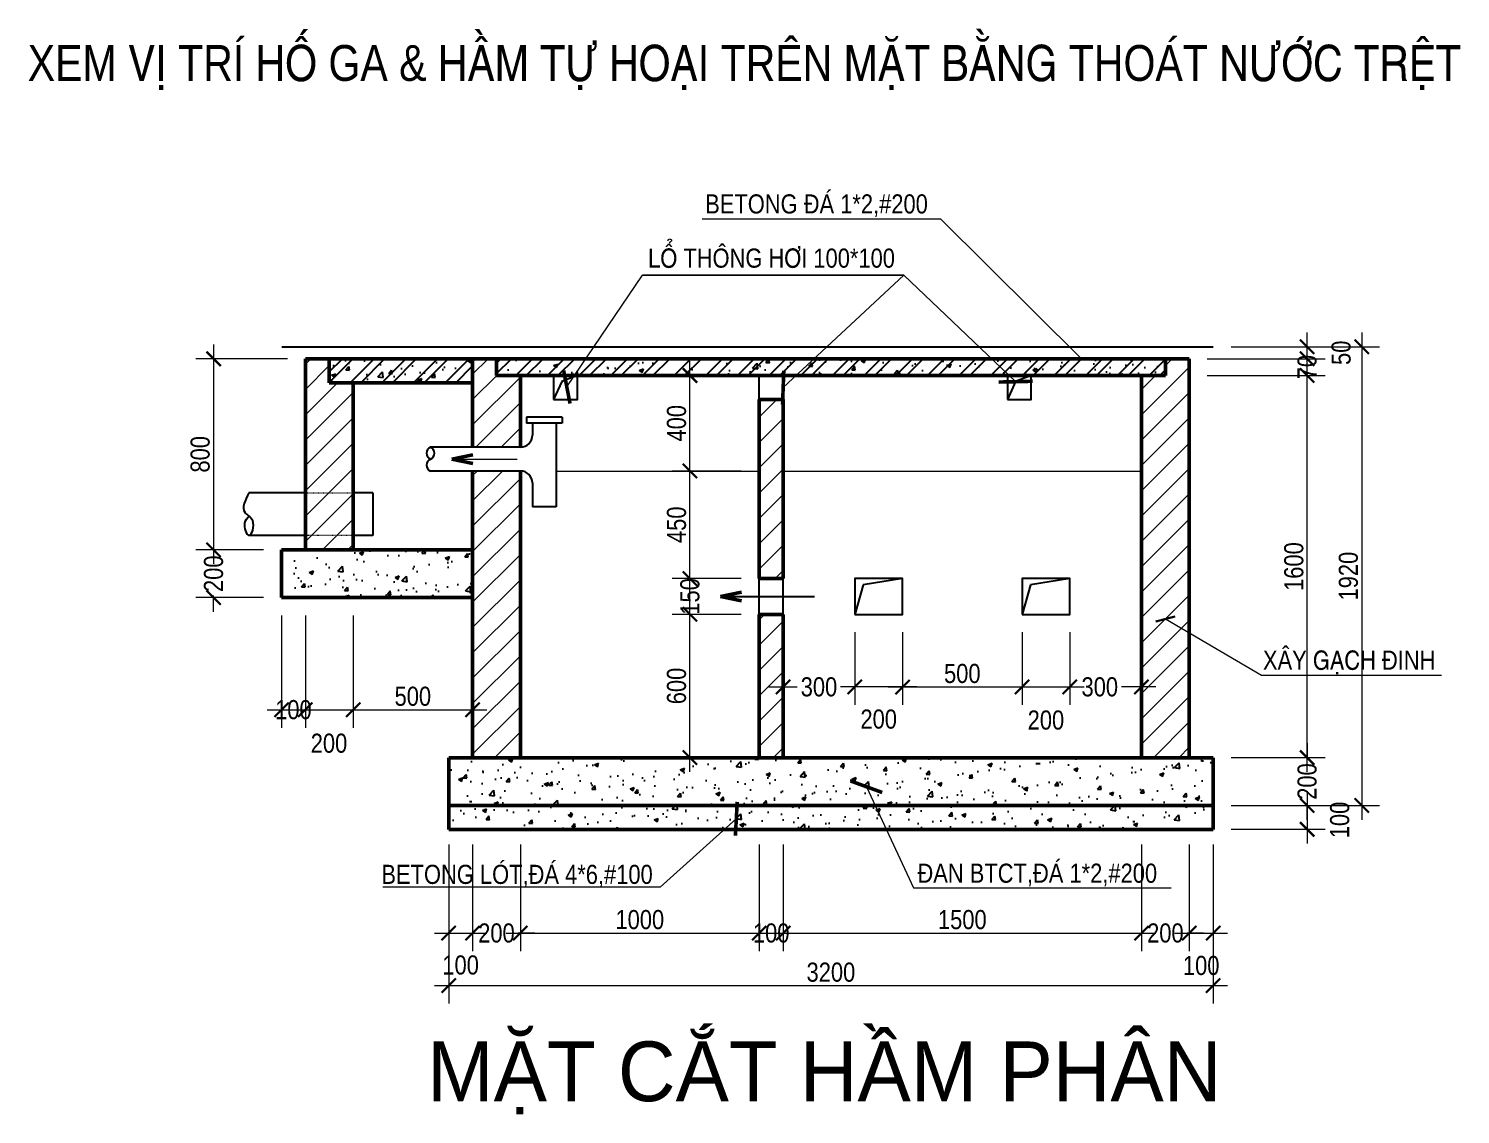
# Model space of a CAD drawing. Header units: millimetres. Extents: x -37049 to 129367, y 25385 to 90033.
# Drawn here: x 30429 to 42415, y 66324 to 75415 of the extents above; entities that cross this region are included whole.
import ezdxf
from ezdxf.enums import TextEntityAlignment as Align

# ---------------------------------------------------------------- set-up
doc = ezdxf.new("R2010")
doc.units = ezdxf.units.MM
doc.header["$MEASUREMENT"] = 0
doc.linetypes.add('ACAD_ISO03W100', pattern=[30, 12, -18])
for name, color, linetype, lineweight in [('DUONGDAN', 8, 'Continuous', 9), ('NKHUAT1', 54, 'ACAD_ISO03W100', 15), ('NKT', 9, 'Continuous', 0), ('NMANH1', 45, 'Continuous', 9), ('NMANH3', 25, 'Continuous', 9), ('NTHAY2', 51, 'Continuous', 25), ('NTHAY3', 41, 'Continuous', 25), ('Ntuong2', 150, 'Continuous', 50)]:
    doc.layers.add(name, color=color, linetype=linetype, lineweight=lineweight)
doc.layers.add('NCHU', color=70, linetype='Continuous')
doc.styles.add('AVO', font='vhelvcn.ttf')
doc.styles.add('FRANKO', font='vfranko.ttf', dxfattribs={"height": 500})
doc.dimstyles.new('50', dxfattribs={"dimtxt": 160, "dimasz": 120, "dimexe": 150, "dimexo": 150, "dimgap": 30, "dimtad": 1, "dimdec": 0, "dimlfac": 0.5, "dimzin": 0, "dimdsep": 46, "dimtxsty": 'AVO', "dimblk": 'ARCHTICK', "dimcen": -2, "dimdle": 120, "dimclrd": 256, "dimclre": 256, "dimclrt": 1, "dimadec": 0, "dimazin": 0, "dimtfac": 1, "dimtdec": 0, "dimtix": 1, "dimtmove": 2, "dimatfit": 3, "dimldrblk": 'ARCHTICK', "dimfxl": 0, "dimtolj": 1, "dimtzin": 0, "dimlwd": 0, "dimlwe": 0, "dimarcsym": 0})
pattern_1 = [(50, (37492.55, 77352.94), (358.63, -31.376), [37.5, -412.5]), (355, (37492.55, 77352.94), (-69.376, 376.096), [30, -330]), (100.4514, (37522.44, 77350.32), (289.255, 344.72), [31.87, -350.571]), (46.184, (37492.55, 77452.94), (533.62, -82.76), [56.25, -618.75]), (96.6356, (37537, 77446.04), (467.33, 487.06), [47.805, -525.856]), (351.184, (37492.55, 77452.94), (467.33, 487.06), [45, -495]), (21, (37542.55, 77427.94), (298.4535, -201.3094), [37.5, -412.5]), (326, (37542.55, 77427.94), (121.658, 362.575), [30, -330]), (71.4514, (37567.42, 77411.16), (420.111, 161.265), [31.87, -350.571]), (37.5, (37492.55, 77352.94), (6.08, 166.447), [0, -326, 0, -335, 0, -331.25]), (7.5, (37492.55, 77352.94), (131.5348, 197.206), [0, -191, 0, -318.5, 0, -126.25]), (327.5, (37381.05, 77352.94), (266.9112, -11.2774), [0, -125, 0, -390, 0, -517.5]), (317.5, (37331.05, 77352.94), (291.593, 50.0525), [0, -162.5, 0, -259, 0, -367.5])]
pattern_2 = [(45, (37492.55, 77352.94), (-132.5825, 132.5825), []), (45, (37580.94, 77352.94), (-132.5825, 132.5825), [])]
pattern_3 = [(45, (37492.55, 77352.94), (-106.066, 106.066), [])]

# ---------------------------------------------------------------- blocks, each defined once
blk = doc.blocks.new('_ARCHTICK')
at = {"color": 0, "linetype": 'ByBlock', "const_width": 0.15}
blk.add_lwpolyline([(-0.5, -0.5), (0.5, 0.5)], dxfattribs=at)
blk = doc.blocks.new('*D130')
at = {"layer": 'DEFPOINTS', "color": 0}
for p in [(33945, 68733), (40345, 68733), (40345, 67402)]:
    blk.add_point(p, dxfattribs=at)
at = {"layer": 'NKT', "lineweight": 0}
for p, q in [((33945, 68583), (33945, 67252)), ((40345, 68583), (40345, 67252)), ((33825, 67402), (40465, 67402))]:
    blk.add_line(p, q, dxfattribs=at)
at = {"layer": 'NKT', "lineweight": 0, "xscale": 120, "yscale": 120, "zscale": 120, "rotation": 180}
blk.add_blockref('_ARCHTICK', (33945, 67402), dxfattribs=at)
at = {"layer": 'NKT', "lineweight": 0, "xscale": 120, "yscale": 120, "zscale": 120}
blk.add_blockref('_ARCHTICK', (40345, 67402), dxfattribs=at)
at = {"layer": 'NKT', "color": 1, "insert": (37145, 67514), "char_height": 160, "attachment_point": 5, "style": 'AVO'}
blk.add_mtext('\\A1;3200', dxfattribs=at)
blk = doc.blocks.new('*D131')
at = {"layer": 'DEFPOINTS', "color": 0}
for p in [(37345, 70511), (37745, 70511), (37345, 69903)]:
    blk.add_point(p, dxfattribs=at)
at = {"layer": 'NKT', "lineweight": 0}
for p, q in [((37345, 70361), (37345, 69753)), ((37745, 70361), (37745, 69753)), ((37865, 69903), (37225, 69903))]:
    blk.add_line(p, q, dxfattribs=at)
at = {"layer": 'NKT', "lineweight": 0, "xscale": 120, "yscale": 120, "zscale": 120, "rotation": 180}
blk.add_blockref('_ARCHTICK', (37345, 69903), dxfattribs=at)
at = {"layer": 'NKT', "lineweight": 0, "xscale": 120, "yscale": 120, "zscale": 120}
blk.add_blockref('_ARCHTICK', (37745, 69903), dxfattribs=at)
at = {"layer": 'NKT', "color": 1, "insert": (37545, 69633), "char_height": 160, "attachment_point": 5, "style": 'AVO'}
blk.add_mtext('\\A1;200', dxfattribs=at)
blk = doc.blocks.new('*D132')
at = {"layer": 'DEFPOINTS', "color": 0}
for p in [(36745, 68733), (39745, 68733), (39745, 67842)]:
    blk.add_point(p, dxfattribs=at)
at = {"layer": 'NKT', "lineweight": 0}
for p, q in [((36745, 68583), (36745, 67692)), ((39745, 68583), (39745, 67692)), ((36625, 67842), (39865, 67842))]:
    blk.add_line(p, q, dxfattribs=at)
at = {"layer": 'NKT', "lineweight": 0, "xscale": 120, "yscale": 120, "zscale": 120, "rotation": 180}
blk.add_blockref('_ARCHTICK', (36745, 67842), dxfattribs=at)
at = {"layer": 'NKT', "lineweight": 0, "xscale": 120, "yscale": 120, "zscale": 120}
blk.add_blockref('_ARCHTICK', (39745, 67842), dxfattribs=at)
at = {"layer": 'NKT', "color": 1, "insert": (38245, 67954), "char_height": 160, "attachment_point": 5, "style": 'AVO'}
blk.add_mtext('\\A1;1500', dxfattribs=at)
blk = doc.blocks.new('*D133')
at = {"layer": 'DEFPOINTS', "color": 0}
for p in [(37745, 70511), (38745, 70511), (38745, 69903)]:
    blk.add_point(p, dxfattribs=at)
at = {"layer": 'NKT', "lineweight": 0}
for p, q in [((37745, 70361), (37745, 69753)), ((38745, 70361), (38745, 69753)), ((37625, 69903), (38865, 69903))]:
    blk.add_line(p, q, dxfattribs=at)
at = {"layer": 'NKT', "lineweight": 0, "xscale": 120, "yscale": 120, "zscale": 120, "rotation": 180}
blk.add_blockref('_ARCHTICK', (37745, 69903), dxfattribs=at)
at = {"layer": 'NKT', "lineweight": 0, "xscale": 120, "yscale": 120, "zscale": 120}
blk.add_blockref('_ARCHTICK', (38745, 69903), dxfattribs=at)
at = {"layer": 'NKT', "color": 1, "insert": (38245, 70015), "char_height": 160, "attachment_point": 5, "style": 'AVO'}
blk.add_mtext('\\A1;500', dxfattribs=at)
blk = doc.blocks.new('*D93')
at = {"layer": 'DEFPOINTS', "color": 0}
for p in [(35965, 70811), (36545, 70811), (36545, 70511)]:
    blk.add_point(p, dxfattribs=at)
at = {"layer": 'NKT', "lineweight": 0}
for p, q in [((35965, 70391), (35965, 70931)), ((36395, 70811), (35815, 70811)), ((36395, 70511), (35815, 70511))]:
    blk.add_line(p, q, dxfattribs=at)
at = {"layer": 'NKT', "lineweight": 0, "xscale": 120, "yscale": 120, "zscale": 120}
for p, rotation in [((35965, 70811), 90), ((35965, 70511), 270)]:
    blk.add_blockref('_ARCHTICK', p, dxfattribs=dict(at, rotation=rotation))
at = {"layer": 'NKT', "color": 1, "insert": (35965, 70661), "char_height": 160, "attachment_point": 5, "rotation": 90, "style": 'AVO'}
blk.add_mtext('\\A1;150', dxfattribs=at)
blk = doc.blocks.new('*D94')
at = {"layer": 'DEFPOINTS', "color": 0}
for p in [(32545, 71051), (31977, 70651), (32545, 70651)]:
    blk.add_point(p, dxfattribs=at)
at = {"layer": 'NKT', "lineweight": 0}
for p, q in [((31977, 71171), (31977, 71033)), ((32395, 71051), (31827, 71051)), ((32395, 70651), (31827, 70651)), ((31977, 70531), (31977, 70669))]:
    blk.add_line(p, q, dxfattribs=at)
at = {"layer": 'NKT', "lineweight": 0, "xscale": 120, "yscale": 120, "zscale": 120}
for p, rotation in [((31977, 71051), 90), ((31977, 70651), 270)]:
    blk.add_blockref('_ARCHTICK', p, dxfattribs=dict(at, rotation=rotation))
at = {"layer": 'NKT', "color": 1, "insert": (31977, 70851), "char_height": 160, "attachment_point": 5, "rotation": 90, "style": 'AVO'}
blk.add_mtext('\\A1;200', dxfattribs=at)
blk = doc.blocks.new('*D95')
at = {"layer": 'DEFPOINTS', "color": 0}
for p in [(35965, 70511), (36545, 70511), (36545, 69311)]:
    blk.add_point(p, dxfattribs=at)
at = {"layer": 'NKT', "lineweight": 0}
for p, q in [((35965, 69191), (35965, 70631)), ((36395, 70511), (35815, 70511)), ((36395, 69311), (35815, 69311))]:
    blk.add_line(p, q, dxfattribs=at)
at = {"layer": 'NKT', "lineweight": 0, "xscale": 120, "yscale": 120, "zscale": 120}
for p, rotation in [((35965, 70511), 90), ((35965, 69311), 270)]:
    blk.add_blockref('_ARCHTICK', p, dxfattribs=dict(at, rotation=rotation))
at = {"layer": 'NKT', "color": 1, "insert": (35853, 69911), "char_height": 160, "attachment_point": 5, "rotation": 90, "style": 'AVO'}
blk.add_mtext('\\A1;600', dxfattribs=at)
blk = doc.blocks.new('*D96')
at = {"layer": 'DEFPOINTS', "color": 0}
for p in [(33145, 70651), (34145, 69983), (34145, 69712)]:
    blk.add_point(p, dxfattribs=at)
at = {"layer": 'NKT', "lineweight": 0}
for p, q in [((33145, 70501), (33145, 69562)), ((34145, 69833), (34145, 69562)), ((33025, 69712), (34265, 69712))]:
    blk.add_line(p, q, dxfattribs=at)
at = {"layer": 'NKT', "lineweight": 0, "xscale": 120, "yscale": 120, "zscale": 120, "rotation": 180}
blk.add_blockref('_ARCHTICK', (33145, 69712), dxfattribs=at)
at = {"layer": 'NKT', "lineweight": 0, "xscale": 120, "yscale": 120, "zscale": 120}
blk.add_blockref('_ARCHTICK', (34145, 69712), dxfattribs=at)
at = {"layer": 'NKT', "color": 1, "insert": (33645, 69824), "char_height": 160, "attachment_point": 5, "style": 'AVO'}
blk.add_mtext('\\A1;500', dxfattribs=at)
blk = doc.blocks.new('*D97')
at = {"layer": 'DEFPOINTS', "color": 0}
for p in [(32545, 70651), (32745, 70651), (32745, 69712)]:
    blk.add_point(p, dxfattribs=at)
at = {"layer": 'NKT', "lineweight": 0}
for p, q in [((32545, 70501), (32545, 69562)), ((32745, 70501), (32745, 69562)), ((32425, 69712), (32865, 69712))]:
    blk.add_line(p, q, dxfattribs=at)
at = {"layer": 'NKT', "lineweight": 0, "xscale": 120, "yscale": 120, "zscale": 120, "rotation": 180}
blk.add_blockref('_ARCHTICK', (32545, 69712), dxfattribs=at)
at = {"layer": 'NKT', "lineweight": 0, "xscale": 120, "yscale": 120, "zscale": 120}
blk.add_blockref('_ARCHTICK', (32745, 69712), dxfattribs=at)
at = {"layer": 'NKT', "color": 1, "insert": (32645, 69712), "char_height": 160, "attachment_point": 5, "style": 'AVO'}
blk.add_mtext('\\A1;100', dxfattribs=at)
blk = doc.blocks.new('*D98')
at = {"layer": 'DEFPOINTS', "color": 0}
for p in [(32745, 70651), (33145, 70651), (33145, 69712)]:
    blk.add_point(p, dxfattribs=at)
at = {"layer": 'NKT', "lineweight": 0}
for p, q in [((32745, 70501), (32745, 69562)), ((33145, 70501), (33145, 69562)), ((32625, 69712), (33265, 69712))]:
    blk.add_line(p, q, dxfattribs=at)
at = {"layer": 'NKT', "lineweight": 0, "xscale": 120, "yscale": 120, "zscale": 120, "rotation": 180}
blk.add_blockref('_ARCHTICK', (32745, 69712), dxfattribs=at)
at = {"layer": 'NKT', "lineweight": 0, "xscale": 120, "yscale": 120, "zscale": 120}
blk.add_blockref('_ARCHTICK', (33145, 69712), dxfattribs=at)
at = {"layer": 'NKT', "color": 1, "insert": (32943, 69431), "char_height": 160, "attachment_point": 5, "style": 'AVO'}
blk.add_mtext('\\A1;200', dxfattribs=at)
blk = doc.blocks.new('*D99')
at = {"layer": 'DEFPOINTS', "color": 0}
for p in [(34545, 68733), (36545, 68733), (36545, 67842)]:
    blk.add_point(p, dxfattribs=at)
at = {"layer": 'NKT', "lineweight": 0}
for p, q in [((34545, 68583), (34545, 67692)), ((36545, 68583), (36545, 67692)), ((34425, 67842), (36665, 67842))]:
    blk.add_line(p, q, dxfattribs=at)
at = {"layer": 'NKT', "lineweight": 0, "xscale": 120, "yscale": 120, "zscale": 120, "rotation": 180}
blk.add_blockref('_ARCHTICK', (34545, 67842), dxfattribs=at)
at = {"layer": 'NKT', "lineweight": 0, "xscale": 120, "yscale": 120, "zscale": 120}
blk.add_blockref('_ARCHTICK', (36545, 67842), dxfattribs=at)
at = {"layer": 'NKT', "color": 1, "insert": (35545, 67954), "char_height": 160, "attachment_point": 5, "style": 'AVO'}
blk.add_mtext('\\A1;1000', dxfattribs=at)
blk = doc.blocks.new('*D100')
at = {"layer": 'DEFPOINTS', "color": 0}
for p in [(34145, 68733), (34545, 68733), (34545, 67842)]:
    blk.add_point(p, dxfattribs=at)
at = {"layer": 'NKT', "lineweight": 0}
for p, q in [((34145, 68583), (34145, 67692)), ((34545, 68583), (34545, 67692)), ((34025, 67842), (34164, 67842)), ((34665, 67842), (34527, 67842))]:
    blk.add_line(p, q, dxfattribs=at)
at = {"layer": 'NKT', "lineweight": 0, "xscale": 120, "yscale": 120, "zscale": 120, "rotation": 180}
blk.add_blockref('_ARCHTICK', (34145, 67842), dxfattribs=at)
at = {"layer": 'NKT', "lineweight": 0, "xscale": 120, "yscale": 120, "zscale": 120}
blk.add_blockref('_ARCHTICK', (34545, 67842), dxfattribs=at)
at = {"layer": 'NKT', "color": 1, "insert": (34345, 67842), "char_height": 160, "attachment_point": 5, "style": 'AVO'}
blk.add_mtext('\\A1;200', dxfattribs=at)
blk = doc.blocks.new('*D101')
at = {"layer": 'DEFPOINTS', "color": 0}
for p in [(33945, 68733), (34145, 68733), (34145, 67842)]:
    blk.add_point(p, dxfattribs=at)
at = {"layer": 'NKT', "lineweight": 0}
for p, q in [((33945, 68583), (33945, 67692)), ((34145, 68583), (34145, 67692)), ((33825, 67842), (34265, 67842))]:
    blk.add_line(p, q, dxfattribs=at)
at = {"layer": 'NKT', "lineweight": 0, "xscale": 120, "yscale": 120, "zscale": 120, "rotation": 180}
blk.add_blockref('_ARCHTICK', (33945, 67842), dxfattribs=at)
at = {"layer": 'NKT', "lineweight": 0, "xscale": 120, "yscale": 120, "zscale": 120}
blk.add_blockref('_ARCHTICK', (34145, 67842), dxfattribs=at)
at = {"layer": 'NKT', "color": 1, "insert": (34045, 67574), "char_height": 160, "attachment_point": 5, "style": 'AVO'}
blk.add_mtext('\\A1;100', dxfattribs=at)
blk = doc.blocks.new('*D102')
at = {"layer": 'DEFPOINTS', "color": 0}
for p in [(36545, 68733), (36745, 68733), (36745, 67842)]:
    blk.add_point(p, dxfattribs=at)
at = {"layer": 'NKT', "lineweight": 0}
for p, q in [((36545, 68583), (36545, 67692)), ((36745, 68583), (36745, 67692)), ((36425, 67842), (36865, 67842))]:
    blk.add_line(p, q, dxfattribs=at)
at = {"layer": 'NKT', "lineweight": 0, "xscale": 120, "yscale": 120, "zscale": 120, "rotation": 180}
blk.add_blockref('_ARCHTICK', (36545, 67842), dxfattribs=at)
at = {"layer": 'NKT', "lineweight": 0, "xscale": 120, "yscale": 120, "zscale": 120}
blk.add_blockref('_ARCHTICK', (36745, 67842), dxfattribs=at)
at = {"layer": 'NKT', "color": 1, "insert": (36645, 67842), "char_height": 160, "attachment_point": 5, "style": 'AVO'}
blk.add_mtext('\\A1;100', dxfattribs=at)
blk = doc.blocks.new('*D103')
at = {"layer": 'DEFPOINTS', "color": 0}
for p in [(36745, 70511), (37345, 70511), (36745, 69903)]:
    blk.add_point(p, dxfattribs=at)
at = {"layer": 'NKT', "lineweight": 0}
for p, q in [((36745, 70361), (36745, 69753)), ((37345, 70361), (37345, 69753)), ((36625, 69903), (36863, 69903)), ((37465, 69903), (37228, 69903))]:
    blk.add_line(p, q, dxfattribs=at)
at = {"layer": 'NKT', "lineweight": 0, "xscale": 120, "yscale": 120, "zscale": 120, "rotation": 180}
blk.add_blockref('_ARCHTICK', (36745, 69903), dxfattribs=at)
at = {"layer": 'NKT', "lineweight": 0, "xscale": 120, "yscale": 120, "zscale": 120}
blk.add_blockref('_ARCHTICK', (37345, 69903), dxfattribs=at)
at = {"layer": 'NKT', "color": 1, "insert": (37045, 69903), "char_height": 160, "attachment_point": 5, "style": 'AVO'}
blk.add_mtext('\\A1;300', dxfattribs=at)
blk = doc.blocks.new('*D104')
at = {"layer": 'DEFPOINTS', "color": 0}
for p in [(32745, 72651), (31977, 71051), (32545, 71051)]:
    blk.add_point(p, dxfattribs=at)
at = {"layer": 'NKT', "lineweight": 0}
for p, q in [((31977, 72771), (31977, 70931)), ((32595, 72651), (31827, 72651)), ((32395, 71051), (31827, 71051))]:
    blk.add_line(p, q, dxfattribs=at)
at = {"layer": 'NKT', "lineweight": 0, "xscale": 120, "yscale": 120, "zscale": 120}
for p, rotation in [((31977, 72651), 90), ((31977, 71051), 270)]:
    blk.add_blockref('_ARCHTICK', p, dxfattribs=dict(at, rotation=rotation))
at = {"layer": 'NKT', "color": 1, "insert": (31865, 71851), "char_height": 160, "attachment_point": 5, "rotation": 90, "style": 'AVO'}
blk.add_mtext('\\A1;800', dxfattribs=at)
blk = doc.blocks.new('*D105')
at = {"layer": 'DEFPOINTS', "color": 0}
for p in [(35965, 72511), (36545, 72511), (36545, 71711)]:
    blk.add_point(p, dxfattribs=at)
at = {"layer": 'NKT', "lineweight": 0}
for p, q in [((35965, 71591), (35965, 72631)), ((36395, 72511), (35815, 72511)), ((36395, 71711), (35815, 71711))]:
    blk.add_line(p, q, dxfattribs=at)
at = {"layer": 'NKT', "lineweight": 0, "xscale": 120, "yscale": 120, "zscale": 120}
for p, rotation in [((35965, 72511), 90), ((35965, 71711), 270)]:
    blk.add_blockref('_ARCHTICK', p, dxfattribs=dict(at, rotation=rotation))
at = {"layer": 'NKT', "color": 1, "insert": (35853, 72111), "char_height": 160, "attachment_point": 5, "rotation": 90, "style": 'AVO'}
blk.add_mtext('\\A1;400', dxfattribs=at)
blk = doc.blocks.new('*D106')
at = {"layer": 'DEFPOINTS', "color": 0}
for p in [(35965, 71711), (36545, 71711), (36545, 70811)]:
    blk.add_point(p, dxfattribs=at)
at = {"layer": 'NKT', "lineweight": 0}
for p, q in [((35965, 70691), (35965, 71831)), ((36395, 71711), (35815, 71711)), ((36395, 70811), (35815, 70811))]:
    blk.add_line(p, q, dxfattribs=at)
at = {"layer": 'NKT', "lineweight": 0, "xscale": 120, "yscale": 120, "zscale": 120}
for p, rotation in [((35965, 71711), 90), ((35965, 70811), 270)]:
    blk.add_blockref('_ARCHTICK', p, dxfattribs=dict(at, rotation=rotation))
at = {"layer": 'NKT', "color": 1, "insert": (35853, 71261), "char_height": 160, "attachment_point": 5, "rotation": 90, "style": 'AVO'}
blk.add_mtext('\\A1;450', dxfattribs=at)
blk = doc.blocks.new('*D117')
at = {"layer": 'DEFPOINTS', "color": 0}
for p in [(40345, 72751), (40345, 68911), (41589, 68911)]:
    blk.add_point(p, dxfattribs=at)
at = {"layer": 'NKT', "lineweight": 0}
for p, q in [((41589, 72871), (41589, 68791)), ((40495, 72751), (41739, 72751)), ((40495, 68911), (41739, 68911))]:
    blk.add_line(p, q, dxfattribs=at)
at = {"layer": 'NKT', "lineweight": 0, "xscale": 120, "yscale": 120, "zscale": 120}
for p, rotation in [((41589, 72751), 90), ((41589, 68911), 270)]:
    blk.add_blockref('_ARCHTICK', p, dxfattribs=dict(at, rotation=rotation))
at = {"layer": 'NKT', "color": 1, "insert": (41478, 70831), "char_height": 160, "attachment_point": 5, "rotation": 90, "style": 'AVO'}
blk.add_mtext('\\A1;1920', dxfattribs=at)
blk = doc.blocks.new('*D118')
at = {"layer": 'DEFPOINTS', "color": 0}
for p in [(40145, 72511), (41132, 72511), (40345, 69311)]:
    blk.add_point(p, dxfattribs=at)
at = {"layer": 'NKT', "lineweight": 0}
for p, q in [((41132, 69191), (41132, 72631)), ((40295, 72511), (41282, 72511)), ((40495, 69311), (41282, 69311))]:
    blk.add_line(p, q, dxfattribs=at)
at = {"layer": 'NKT', "lineweight": 0, "xscale": 120, "yscale": 120, "zscale": 120}
for p, rotation in [((41132, 72511), 90), ((41132, 69311), 270)]:
    blk.add_blockref('_ARCHTICK', p, dxfattribs=dict(at, rotation=rotation))
at = {"layer": 'NKT', "color": 1, "insert": (41021, 70911), "char_height": 160, "attachment_point": 5, "rotation": 90, "style": 'AVO'}
blk.add_mtext('\\A1;1600', dxfattribs=at)
blk = doc.blocks.new('*D121')
at = {"layer": 'DEFPOINTS', "color": 0}
for p in [(39745, 68733), (40145, 68733), (40145, 67842)]:
    blk.add_point(p, dxfattribs=at)
at = {"layer": 'NKT', "lineweight": 0}
for p, q in [((39745, 68583), (39745, 67692)), ((40145, 68583), (40145, 67692)), ((39625, 67842), (39764, 67842)), ((40265, 67842), (40127, 67842))]:
    blk.add_line(p, q, dxfattribs=at)
at = {"layer": 'NKT', "lineweight": 0, "xscale": 120, "yscale": 120, "zscale": 120, "rotation": 180}
blk.add_blockref('_ARCHTICK', (39745, 67842), dxfattribs=at)
at = {"layer": 'NKT', "lineweight": 0, "xscale": 120, "yscale": 120, "zscale": 120}
blk.add_blockref('_ARCHTICK', (40145, 67842), dxfattribs=at)
at = {"layer": 'NKT', "color": 1, "insert": (39945, 67842), "char_height": 160, "attachment_point": 5, "style": 'AVO'}
blk.add_mtext('\\A1;200', dxfattribs=at)
blk = doc.blocks.new('*D122')
at = {"layer": 'DEFPOINTS', "color": 0}
for p in [(40145, 68733), (40345, 68733), (40345, 67842)]:
    blk.add_point(p, dxfattribs=at)
at = {"layer": 'NKT', "lineweight": 0}
for p, q in [((40145, 68583), (40145, 67692)), ((40345, 68583), (40345, 67692)), ((40025, 67842), (40465, 67842))]:
    blk.add_line(p, q, dxfattribs=at)
at = {"layer": 'NKT', "lineweight": 0, "xscale": 120, "yscale": 120, "zscale": 120, "rotation": 180}
blk.add_blockref('_ARCHTICK', (40145, 67842), dxfattribs=at)
at = {"layer": 'NKT', "lineweight": 0, "xscale": 120, "yscale": 120, "zscale": 120}
blk.add_blockref('_ARCHTICK', (40345, 67842), dxfattribs=at)
at = {"layer": 'NKT', "color": 1, "insert": (40245, 67570), "char_height": 160, "attachment_point": 5, "style": 'AVO'}
blk.add_mtext('\\A1;100', dxfattribs=at)
blk = doc.blocks.new('*D123')
at = {"layer": 'DEFPOINTS', "color": 0}
for p in [(38745, 70511), (39145, 70511), (39145, 69903)]:
    blk.add_point(p, dxfattribs=at)
at = {"layer": 'NKT', "lineweight": 0}
for p, q in [((38745, 70361), (38745, 69753)), ((39145, 70361), (39145, 69753)), ((38625, 69903), (39265, 69903))]:
    blk.add_line(p, q, dxfattribs=at)
at = {"layer": 'NKT', "lineweight": 0, "xscale": 120, "yscale": 120, "zscale": 120, "rotation": 180}
blk.add_blockref('_ARCHTICK', (38745, 69903), dxfattribs=at)
at = {"layer": 'NKT', "lineweight": 0, "xscale": 120, "yscale": 120, "zscale": 120}
blk.add_blockref('_ARCHTICK', (39145, 69903), dxfattribs=at)
at = {"layer": 'NKT', "color": 1, "insert": (38945, 69625), "char_height": 160, "attachment_point": 5, "style": 'AVO'}
blk.add_mtext('\\A1;200', dxfattribs=at)
blk = doc.blocks.new('*D124')
at = {"layer": 'DEFPOINTS', "color": 0}
for p in [(39145, 70511), (39745, 70511), (39745, 69903)]:
    blk.add_point(p, dxfattribs=at)
at = {"layer": 'NKT', "lineweight": 0}
for p, q in [((39145, 70361), (39145, 69753)), ((39745, 70361), (39745, 69753)), ((39025, 69903), (39214, 69903)), ((39865, 69903), (39579, 69903))]:
    blk.add_line(p, q, dxfattribs=at)
at = {"layer": 'NKT', "lineweight": 0, "xscale": 120, "yscale": 120, "zscale": 120, "rotation": 180}
blk.add_blockref('_ARCHTICK', (39145, 69903), dxfattribs=at)
at = {"layer": 'NKT', "lineweight": 0, "xscale": 120, "yscale": 120, "zscale": 120}
blk.add_blockref('_ARCHTICK', (39745, 69903), dxfattribs=at)
at = {"layer": 'NKT', "color": 1, "insert": (39396, 69903), "char_height": 160, "attachment_point": 5, "style": 'AVO'}
blk.add_mtext('\\A1;300', dxfattribs=at)
blk = doc.blocks.new('*D125')
at = {"layer": 'DEFPOINTS', "color": 0}
for p in [(40345, 68911), (40345, 68711), (41132, 68711)]:
    blk.add_point(p, dxfattribs=at)
at = {"layer": 'NKT', "lineweight": 0}
for p, q in [((41132, 69031), (41132, 68591)), ((40495, 68911), (41282, 68911)), ((40495, 68711), (41282, 68711))]:
    blk.add_line(p, q, dxfattribs=at)
at = {"layer": 'NKT', "lineweight": 0, "xscale": 120, "yscale": 120, "zscale": 120}
for p, rotation in [((41132, 68911), 90), ((41132, 68711), 270)]:
    blk.add_blockref('_ARCHTICK', p, dxfattribs=dict(at, rotation=rotation))
at = {"layer": 'NKT', "color": 1, "insert": (41405, 68789), "char_height": 160, "attachment_point": 5, "rotation": 90, "style": 'AVO'}
blk.add_mtext('\\A1;100', dxfattribs=at)
blk = doc.blocks.new('*D126')
at = {"layer": 'DEFPOINTS', "color": 0}
for p in [(40345, 69311), (41132, 69311), (40345, 68911)]:
    blk.add_point(p, dxfattribs=at)
at = {"layer": 'NKT', "lineweight": 0}
for p, q in [((41132, 69431), (41132, 69293)), ((40495, 69311), (41282, 69311)), ((41132, 68791), (41132, 68929)), ((40495, 68911), (41282, 68911))]:
    blk.add_line(p, q, dxfattribs=at)
at = {"layer": 'NKT', "lineweight": 0, "xscale": 120, "yscale": 120, "zscale": 120}
for p, rotation in [((41132, 69311), 90), ((41132, 68911), 270)]:
    blk.add_blockref('_ARCHTICK', p, dxfattribs=dict(at, rotation=rotation))
at = {"layer": 'NKT', "color": 1, "insert": (41132, 69111), "char_height": 160, "attachment_point": 5, "rotation": 90, "style": 'AVO'}
blk.add_mtext('\\A1;200', dxfattribs=at)
blk = doc.blocks.new('*D127')
at = {"layer": 'DEFPOINTS', "color": 0}
for p in [(40145, 72651), (40345, 72751), (41132, 72751)]:
    blk.add_point(p, dxfattribs=at)
at = {"layer": 'NKT', "lineweight": 0}
for p, q in [((41132, 72531), (41132, 72871)), ((40295, 72651), (41282, 72651)), ((40495, 72751), (41282, 72751))]:
    blk.add_line(p, q, dxfattribs=at)
at = {"layer": 'NKT', "lineweight": 0, "xscale": 120, "yscale": 120, "zscale": 120}
for p, rotation in [((41132, 72751), 90), ((41132, 72651), 270)]:
    blk.add_blockref('_ARCHTICK', p, dxfattribs=dict(at, rotation=rotation))
at = {"layer": 'NKT', "color": 1, "insert": (41417, 72701), "char_height": 160, "attachment_point": 5, "rotation": 90, "style": 'AVO'}
blk.add_mtext('\\A1;50', dxfattribs=at)
blk = doc.blocks.new('*D128')
at = {"layer": 'DEFPOINTS', "color": 0}
for p in [(40145, 72651), (41132, 72651), (40145, 72511)]:
    blk.add_point(p, dxfattribs=at)
at = {"layer": 'NKT', "lineweight": 0}
for p, q in [((41132, 72391), (41132, 72771)), ((40295, 72651), (41282, 72651)), ((40295, 72511), (41282, 72511))]:
    blk.add_line(p, q, dxfattribs=at)
at = {"layer": 'NKT', "lineweight": 0, "xscale": 120, "yscale": 120, "zscale": 120}
for p, rotation in [((41132, 72651), 90), ((41132, 72511), 270)]:
    blk.add_blockref('_ARCHTICK', p, dxfattribs=dict(at, rotation=rotation))
at = {"layer": 'NKT', "color": 1, "insert": (41132, 72581), "char_height": 160, "attachment_point": 5, "rotation": 90, "style": 'AVO'}
blk.add_mtext('\\A1;70', dxfattribs=at)

msp = doc.modelspace()

# ---------------------------------------------------------------- hatches: boundary and pattern name
at = {"layer": 'NMANH1'}
h = msp.add_hatch(dxfattribs=at)
h.set_pattern_fill('ANSI31', color=256, scale=1200, style=0)
h.set_pattern_definition(pattern_3)
h.paths.add_polyline_path([(36545.4, 70810.7), (36745.4, 70810.7), (36745.4, 72310.7), (36545.4, 72310.7)])
h.paths.add_polyline_path([(36545.4, 69310.7), (36745.4, 69310.7), (36745.4, 70510.7), (36545.4, 70510.7)])
h.paths.add_polyline_path([(34145.4, 69310.7), (34545.4, 69310.7), (34545.4, 71710.7), (34145.4, 71710.7)])
h.paths.add_polyline_path([(34545.4, 72510.7), (34345.4, 72510.7), (34345.4, 72650.7), (34145.4, 72650.7), (34145.4, 71910.7), (34545.4, 71910.7)])
h = msp.add_hatch(dxfattribs=at)
h.set_pattern_fill('ANSI31', color=256, scale=1200, style=0)
h.set_pattern_definition(pattern_3)
h.paths.add_polyline_path([(40145.4, 72650.7), (39945.4, 72650.7), (39945.4, 72510.7), (39745.4, 72510.7), (39745.4, 69310.7), (40145.4, 69310.7)])
at = {"layer": 'NMANH3'}
h = msp.add_hatch(dxfattribs=at)
h.set_pattern_fill('ANSI31', color=256, scale=1200, style=0)
h.set_pattern_definition(pattern_3)
h.paths.add_polyline_path([(33145.4, 72450.7), (32945.4, 72450.7), (32945.4, 72650.7), (32745.4, 72650.7), (32745.4, 71528), (33145.4, 71528)])
h.paths.add_polyline_path([(33145.4, 71050.7), (33145.4, 71172.1), (32745.4, 71172.1), (32745.4, 71050.7)])
h.paths.add_polyline_path([(33145.4, 71172.1), (33145.4, 71528), (32745.4, 71528), (32745.4, 71172.1)])
at = {"layer": 'NTHAY2'}
h = msp.add_hatch(dxfattribs=at)
h.set_pattern_fill('AR-CONC', color=256, scale=50, style=0)
h.set_pattern_definition(pattern_1)
h.paths.add_polyline_path([(32945.4, 72650.7), (32945.4, 72450.7), (34145.4, 72450.7), (34145.4, 72650.7)])
h.paths.add_polyline_path([(32545.4, 71050.7), (32545.4, 70650.7), (34145.4, 70650.7), (34145.4, 71050.7)])
h = msp.add_hatch(dxfattribs=at)
h.set_pattern_fill('ANSI32', color=256, scale=500, style=0)
h.set_pattern_definition(pattern_2)
h.paths.add_polyline_path([(34145.4, 72450.7), (34145.4, 72650.7), (32945.4, 72650.7), (32945.4, 72450.7)])
h = msp.add_hatch(dxfattribs=at)
h.set_pattern_fill('AR-CONC', color=256, scale=50, style=0)
h.set_pattern_definition(pattern_1)
h.paths.add_polyline_path([(34345.4, 72650.7), (34345.4, 72510.7), (34545.4, 72510.7), (39945.4, 72510.7), (39945.4, 72650.7)])
h = msp.add_hatch(dxfattribs=at)
h.set_pattern_fill('ANSI32', color=256, scale=500, style=0)
h.set_pattern_definition(pattern_2)
h.paths.add_polyline_path([(39945.4, 72510.7), (39945.4, 72650.7), (34345.4, 72650.7), (34345.4, 72510.7), (34545.4, 72510.7)])
h = msp.add_hatch(dxfattribs=at)
h.set_pattern_fill('AR-CONC', color=256, scale=50, style=0)
h.set_pattern_definition(pattern_1)
h.paths.add_polyline_path([(33945.4, 68910.7), (33945.4, 69310.7), (34175.2, 69310.7), (34548.8, 69078.5, 0.1399252), (34545.8, 69067.9, 1), (34585.8, 69067.9, 0.754501), (34548.8, 69078.5), (34175.2, 69310.7), (40345.4, 69310.7), (40345.4, 68910.7)])
h = msp.add_hatch(dxfattribs=at)
h.set_pattern_fill('AR-CONC', color=256, scale=50, style=0)
h.set_pattern_definition([(50, (-37647.24, 137249.17), (358.6301, -31.3761), [37.5, -412.5]), (355, (-37647.24, 137249.17), (-69.3757, 376.0961), [30, -330]), (100.4514, (-37617.36, 137246.56), (289.2547, 344.7198), [31.8701, -350.571]), (46.1842, (-37647.24, 137349.17), (533.6205, -82.7595), [56.25, -618.75]), (96.6356, (-37602.8, 137342.3), (467.3314, 487.059), [47.8051, -525.8565]), (351.1842, (-37647.24, 137349.2), (467.331, 487.0593), [45, -495]), (21, (-37597.24, 137324.17), (298.4535, -201.30945), [37.5, -412.5]), (326, (-37597.24, 137324.17), (121.6577, 362.575), [30, -330]), (71.4514, (-37572.37, 137307.4), (420.1113, 161.2652), [31.8701, -350.571]), (37.5, (-37647.24, 137249.17), (6.07993, 166.44693), [0, -326, 0, -335, 0, -331.25]), (7.5, (-37647.24, 137249.17), (131.53477, 197.20586), [0, -191, 0, -318.5, 0, -126.25]), (327.5, (-37758.74, 137249.17), (266.91122, -11.27744), [0, -125, 0, -390, 0, -517.5]), (317.5, (-37808.74, 137249.17), (291.5931, 50.0525), [0, -162.5, 0, -259, 0, -367.5])])
h.paths.add_polyline_path([(40345.4, 68710.7), (40345.4, 68910.7), (33945.4, 68910.7), (33945.4, 68710.7)])

# ---------------------------------------------------------------- linework, layer by layer
at = {"layer": 'DUONGDAN'}
msp.add_line((36745.4, 69310.7), (36545.4, 69310.7), dxfattribs=at)
at = {"layer": 'NKHUAT1', "color": 7, "ltscale": 0.3}
for p, q in [((32745.4, 71528), (33145.4, 71528)), ((33145.4, 71172.1), (32745.4, 71172.1))]:
    msp.add_line(p, q, dxfattribs=at)
at = {"layer": 'NMANH1'}
for p, q in [((34845.4, 71710.7), (36545.4, 71710.7)), ((36745.4, 71710.7), (39745.4, 71710.7))]:
    msp.add_line(p, q, dxfattribs=at)
at = {"layer": 'NMANH3'}
for p, q in [((34921.8, 72406.1), (34921.8, 72406.1)), ((33972.1, 71810.7), (34517.7, 71810.7))]:
    msp.add_line(p, q, dxfattribs=at)
at = {"layer": 'NTHAY2'}
for p, q in [((36545.4, 72310.7), (36545.4, 72510.7)), ((36745.4, 72310.7), (36745.4, 72510.7)), ((32745.4, 71528), (32273.2, 71528)), ((33309.7, 71528), (33145.4, 71528)), ((32745.4, 71172.1), (32273.2, 71172.1)), ((33309.7, 71172.1), (33145.4, 71172.1))]:
    msp.add_line(p, q, dxfattribs=at)
at = {"layer": 'NTHAY2', "ltscale": 350}
for p, q in [((34595.4, 72160.7), (34595.4, 72110.7)), ((34895.4, 72160.7), (34595.4, 72160.7)), ((34895.4, 72160.7), (34895.4, 72110.7)), ((34895.4, 72110.7), (34595.4, 72110.7)), ((34645.4, 72110.7), (34645.4, 72010.7)), ((34845.4, 72110.7), (34845.4, 71410.7)), ((34545.4, 71910.7), (33792.2, 71910.7)), ((34545.4, 71710.7), (33792.2, 71710.7)), ((34645.4, 71610.7), (34645.4, 71410.7)), ((33309.7, 71528), (33309.7, 71172.1)), ((34845.4, 71410.7), (34645.4, 71410.7))]:
    msp.add_line(p, q, dxfattribs=at)
for centre, radius, start, end in [((34545.4, 72010.7), 100, 270, 0), ((33813.6, 71860.7), 54.4, 113.19562, 246.80438), ((33813.6, 71760.7), 54.4, 113.19562, 246.80438), ((33770.7, 71860.7), 54.4, 293.19562, 66.80438), ((34545.4, 71610.7), 100, 0, 90)]:
    msp.add_arc(centre, radius, start, end, dxfattribs=at)
msp.add_spline([(32273.2, 71528), (32237.2, 71366), (32301.8, 71296.3), (32273.2, 71172.1), (32239.8, 71278.2), (32273.3, 71332.4)], degree=3, dxfattribs=at)
at = {"layer": 'NTHAY3'}
for p, q in [((32549.6, 72750.7), (40345.4, 72750.7)), ((34891.7, 72459.2), (34822.3, 72310.7)), ((35022.3, 72510.7), (34891.7, 72459.2)), ((38691.7, 72459.2), (38622.3, 72310.7)), ((38822.3, 72510.7), (38691.7, 72459.2)), ((36545.4, 70510.7), (36545.4, 70810.7)), ((36745.4, 70510.7), (36745.4, 70810.7)), ((37414.8, 70759.2), (37345.4, 70510.7)), ((37745.4, 70810.7), (37414.8, 70759.2)), ((38814.8, 70759.2), (38745.4, 70510.7)), ((39145.4, 70810.7), (38814.8, 70759.2)), ((36222, 70660.7), (37009, 70660.7))]:
    msp.add_line(p, q, dxfattribs=at)
for points in [[(34822.3, 72310.7), (35022.3, 72310.7), (35022.3, 72510.7), (34822.3, 72510.7)], [(38622.3, 72310.7), (38822.3, 72310.7), (38822.3, 72510.7), (38622.3, 72510.7)], [(37345.4, 70510.7), (37745.4, 70510.7), (37745.4, 70810.7), (37345.4, 70810.7)], [(38745.4, 70510.7), (39145.4, 70510.7), (39145.4, 70810.7), (38745.4, 70810.7)]]:
    msp.add_lwpolyline(points, close=True, dxfattribs=at)
at = {"layer": 'Ntuong2', "ltscale": 350}
for p, q in [((32745.4, 72650.7), (39145.4, 72650.7)), ((32745.4, 72650.7), (32745.4, 71050.7)), ((32945.4, 72650.7), (32945.4, 72450.7)), ((32945.4, 72450.7), (34145.4, 72450.7)), ((33145.4, 72450.7), (33145.4, 71050.7)), ((32545.4, 71050.7), (34145.4, 71050.7)), ((32545.4, 71050.7), (32545.4, 70650.7)), ((32545.4, 70650.7), (34145.4, 70650.7))]:
    msp.add_line(p, q, dxfattribs=at)
at = {"layer": 'Ntuong2'}
for p, q in [((34145.4, 72650.7), (34145.4, 71910.7)), ((34345.4, 72650.7), (34145.4, 72650.7)), ((34345.4, 72650.7), (39945.4, 72650.7)), ((34345.4, 72510.7), (34345.4, 72650.7)), ((39945.4, 72650.7), (40145.4, 72650.7)), ((39945.4, 72510.7), (39945.4, 72650.7)), ((40145.4, 72650.7), (40145.4, 69310.7)), ((34345.4, 72510.7), (39945.4, 72510.7)), ((34545.4, 72510.7), (34345.4, 72510.7)), ((34545.4, 72510.7), (34545.4, 71910.7)), ((39745.4, 72510.7), (39745.4, 69310.7)), ((39745.4, 72510.7), (39945.4, 72510.7)), ((36545.4, 72310.7), (36545.4, 70810.7)), ((36545.4, 72310.7), (36745.4, 72310.7)), ((36745.4, 72310.7), (36745.4, 70810.7)), ((33972.1, 71810.7), (34147.3, 71847.7)), ((33972.1, 71810.7), (34147.3, 71773.8)), ((34145.4, 71710.7), (34145.4, 69310.7)), ((34545.4, 71710.7), (34545.4, 69310.7)), ((36545.4, 70810.7), (36745.4, 70810.7)), ((36222, 70660.7), (36397.2, 70697.7)), ((36222, 70660.7), (36397.2, 70623.8)), ((36545.4, 70510.7), (36745.4, 70510.7)), ((36545.4, 70510.7), (36545.4, 69310.7)), ((36745.4, 70510.7), (36745.4, 69310.7)), ((33945.4, 69310.7), (40345.4, 69310.7)), ((33945.4, 69310.7), (33945.4, 68710.7)), ((40345.4, 69310.7), (40345.4, 68710.7)), ((33945.4, 68910.7), (40345.4, 68910.7)), ((33945.4, 68710.7), (40345.4, 68710.7))]:
    msp.add_line(p, q, dxfattribs=at)

# ---------------------------------------------------------------- texts
at = {"layer": 'NCHU', "ltscale": 0.75, "style": 'AVO'}
for s, height, p in [('XEM VÒ TRÍ HOÁ GA & HAÀM TÖÏ HOAÏI TREÂN MAËT BAÈNG THOAÙT NÖÔÙC TREÄT', 300, (30420.7, 74977.6)), ('BETONG ÑAÙ 1*2,#200', 160, (36092.4, 73867.4)), ('LOÅ THOÂNG HÔI 100*100', 160, (35615.2, 73413.5)), ('XAÂY GAÏCH ÑINH', 160, (40762.1, 70047.5)), ('BETONG LOÙT,ÑAÙ 4*6,#100', 160, (33381.7, 68253.8)), ('ÑAN BTCT,ÑAÙ 1*2,#200', 160, (37869.6, 68263.6))]:
    msp.add_text(s, height=height, dxfattribs=at).set_placement(p)
at = {"layer": 'NCHU', "ltscale": 0.75, "style": 'FRANKO'}
msp.add_text('MAËT CAÉT HAÀM PHAÂN', height=500, dxfattribs=at).set_placement((37089.5, 66705), align=Align.MIDDLE)

# ---------------------------------------------------------------- dimensions: what is measured, and where the dimension line sits
at = {"layer": 'NKT'}
for base, p1, p2, angle, text, picture, middle in [((31977.1, 71050.7), (32745.4, 72650.7), (32545.4, 71050.7), 90, '800', '*D104', (31865.3, 71850.7)), ((41589.3, 68910.7), (40345.4, 72750.7), (40345.4, 68910.7), 270, '1920', '*D117', (41477.6, 70830.7)), ((35965.1, 72510.7), (36545.4, 71710.7), (36545.4, 72510.7), 90, '400', '*D105', (35853.4, 72110.7)), ((41132.2, 72510.7), (40345.4, 69310.7), (40145.4, 72510.7), 270, '1600', '*D118', (41020.5, 70910.7)), ((35965.1, 71710.7), (36545.4, 70810.7), (36545.4, 71710.7), 90, '450', '*D106', (35853.4, 71260.7)), ((35965.1, 70510.7), (36545.4, 69310.7), (36545.4, 70510.7), 90, '600', '*D95', (35853.4, 69910.7))]:
    dim = msp.add_linear_dim(base=base, p1=p1, p2=p2, angle=angle, text=text, dimstyle='50', dxfattribs=at)
    dim.commit()
    dim.dimension.update_dxf_attribs({"geometry": picture, "text_midpoint": middle})
for base, p1, p2, angle, text, picture, middle in [((41132.2, 72750.7), (40145.4, 72650.7), (40345.4, 72750.7), 270, '50', '*D127', (41416.8, 72700.7)), ((41132.2, 72650.7), (40145.4, 72510.7), (40145.4, 72650.7), 270, '70', '*D128', (41132.2, 72580.7)), ((31977.1, 70650.7), (32545.4, 71050.7), (32545.4, 70650.7), 90, '200', '*D94', (31977.1, 70850.7)), ((35965.1, 70810.7), (36545.4, 70510.7), (36545.4, 70810.7), 90, '150', '*D93', (35965.1, 70660.7)), ((41132.2, 69310.7), (40345.4, 68910.7), (40345.4, 69310.7), 270, '200', '*D126', (41132.2, 69110.7)), ((41132.2, 68710.7), (40345.4, 68910.7), (40345.4, 68710.7), 90, '100', '*D125', (41404.9, 68789.4))]:
    dim = msp.add_linear_dim(base=base, p1=p1, p2=p2, angle=angle, text=text, dimstyle='50', dxfattribs=at)
    dim.commit()
    dim.dimension.update_dxf_attribs({"geometry": picture, "text_midpoint": middle, "dimtype": 160})
for base, p1, p2, text, picture, middle in [((32745.4, 69712.3), (32545.4, 70650.7), (32745.4, 70650.7), '100', '*D97', (32645.4, 69712.3)), ((33145.4, 69712.3), (32745.4, 70650.7), (33145.4, 70650.7), '200', '*D98', (32943.3, 69430.7)), ((36745.4, 69903.2), (37345.4, 70510.7), (36745.4, 70510.7), '300', '*D103', (37045.4, 69903.2)), ((37345.4, 69903.2), (37745.4, 70510.7), (37345.4, 70510.7), '200', '*D131', (37545.4, 69632.9)), ((39145.4, 69903.2), (38745.4, 70510.7), (39145.4, 70510.7), '200', '*D123', (38945.4, 69624.6)), ((39745.4, 69903.2), (39145.4, 70510.7), (39745.4, 70510.7), '300', '*D124', (39396.3, 69903.2)), ((34145.4, 67842.2), (33945.4, 68733.1), (34145.4, 68733.1), '100', '*D101', (34045.4, 67574.5)), ((34545.4, 67842.2), (34145.4, 68733.1), (34545.4, 68733.1), '200', '*D100', (34345.4, 67842.2)), ((36745.4, 67842.2), (36545.4, 68733.1), (36745.4, 68733.1), '100', '*D102', (36645.4, 67842.2)), ((40145.4, 67842.2), (39745.4, 68733.1), (40145.4, 68733.1), '200', '*D121', (39945.4, 67842.2)), ((40345.4, 67842.2), (40145.4, 68733.1), (40345.4, 68733.1), '100', '*D122', (40245.4, 67570.1))]:
    dim = msp.add_linear_dim(base=base, p1=p1, p2=p2, text=text, dimstyle='50', dxfattribs=at)
    dim.commit()
    dim.dimension.update_dxf_attribs({"geometry": picture, "text_midpoint": middle, "dimtype": 160})
for base, p1, p2, text, picture, middle in [((34145.4, 69712.3), (33145.4, 70650.7), (34145.4, 69983.5), '500', '*D96', (33645.4, 69824)), ((38745.4, 69903.2), (37745.4, 70510.7), (38745.4, 70510.7), '500', '*D133', (38245.4, 70014.9)), ((40345.4, 67402.3), (33945.4, 68733.1), (40345.4, 68733.1), '3200', '*D130', (37145.4, 67514)), ((36545.4, 67842.2), (34545.4, 68733.1), (36545.4, 68733.1), '1000', '*D99', (35545.4, 67953.9)), ((39745.4, 67842.2), (36745.4, 68733.1), (39745.4, 68733.1), '1500', '*D132', (38245.4, 67953.9))]:
    dim = msp.add_linear_dim(base=base, p1=p1, p2=p2, text=text, dimstyle='50', dxfattribs=at)
    dim.commit()
    dim.dimension.update_dxf_attribs({"geometry": picture, "text_midpoint": middle})

# ---------------------------------------------------------------- leaders
at = {"layer": 'NMANH3'}
for points, override in [([(39242.7, 72650.7), (38065.8, 73820.7), (36068.3, 73820.7)], {"dimasz": 200, "dimtad": 0}), ([(34934.1, 72414.6), (35567.3, 73351.3), (37756.9, 73351.3)], {"dimasz": 200, "dimtad": 0}), ([(38691.7, 72459.2), (37756.9, 73351.3), (35567.3, 73351.3)], {"dimasz": 200, "dimtad": 0}), ([(36745.4, 72410.7), (37756.9, 73351.3), (35567.3, 73351.3)], {"dimasz": 200, "dimtad": 0}), ([(39945.4, 70472), (40749.9, 70000.8), (42257.7, 70000.8)], {"dimtad": 0}), ([(37441.9, 69067.7), (37837.3, 68220.8), (39994.6, 68220.8)], {"dimasz": 200, "dimtad": 0}), ([(36353.1, 68799.6), (35716.3, 68227.4), (33395, 68227.4)], {"dimasz": 200, "dimtad": 0})]:
    msp.add_leader(points, dimstyle='50', override=override, dxfattribs=at)

doc.saveas('drawing.dxf')
